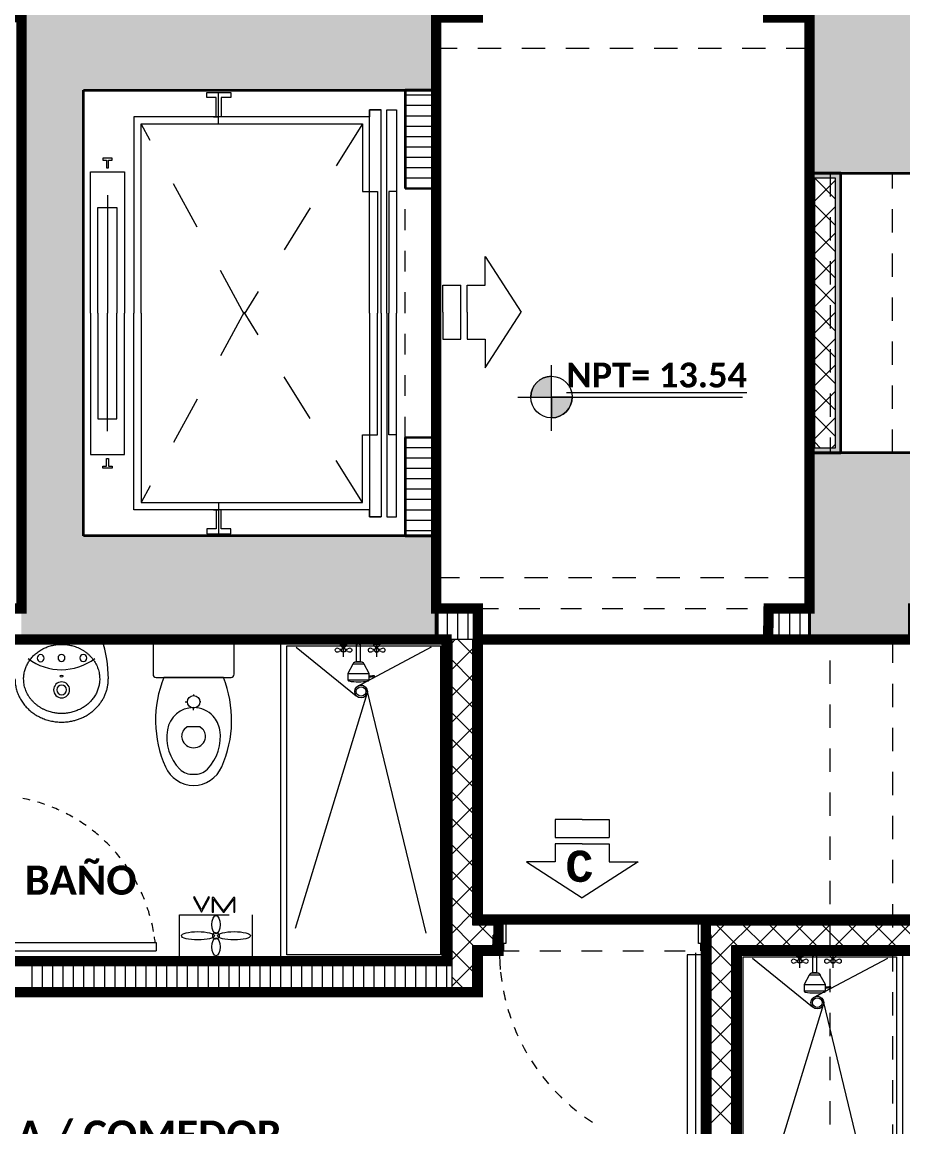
# Model space of a CAD drawing. Header units: metres. Extents: x -144 to 1000, y -717 to 29.
# Drawn here: x 552.06 to 556.31, y -562.77 to -557.44 of the extents above; entities that cross this region are included whole.
import ezdxf

# ---------------------------------------------------------------- set-up
doc = ezdxf.new("R2010")
doc.units = ezdxf.units.M
for name, pattern in [('Basculante', [0.11625, 0.075, -0.04125]), ('basculante modificado', [0.18, 0.1125, -0.0675]), ('IMPORT-LIFT01$0$HIDDEN-Z', [225, 150, -75]), ('Trazo', [0.45, 0.225, -0.225]), ('Trazo_2_', [0.47625, 0.238125, -0.238125])]:
    doc.linetypes.add(name, pattern=pattern)
doc.layers.get('0').update_dxf_attribs({"color": 1})
doc.layers.add('00-MEDICION', color=30, linetype='Continuous')
for name, color, linetype, lineweight in [('A-DETL', 1, 'Continuous', 9), ('A-DETL-GENF', 1, 'Continuous', 9), ('A-DETL-GENF-HDLN', 1, 'Trazo_2_', 9), ('A-DETL-MEDM', 1, 'Continuous', 30), ('A-DOOR', 1, 'Continuous', 9), ('A-DOOR-FRAM', 1, 'Continuous', 9), ('A-DOOR-HDLN', 1, 'Trazo', 20), ('A-FLOR', 2, 'Continuous', 9), ('A-WALL', 4, 'Continuous', 9), ('G-ANNO-DIMS', 1, 'Continuous', 9), ('G-ANNO-TEXT', 2, 'Continuous', 9), ('P-SANR-FIXT', 1, 'Continuous', 9), ('S-COLS', 7, 'Continuous', 9)]:
    doc.layers.add(name, color=color, linetype=linetype, lineweight=lineweight)
doc.layers.add('A-WALL-PATT', color=7, linetype='Continuous', lineweight=35, true_color=0x9c9c9c)
doc.styles.add('Calibri_B', font='calibrib.ttf', dxfattribs={"height": 0.165})
doc.styles.add('Calibri_B_3', font='calibrib.ttf', dxfattribs={"height": 0.15})
doc.styles.add('Courier New_B', font='courbd.ttf', dxfattribs={"height": 0.1125})

# ---------------------------------------------------------------- blocks, each defined once
blk = doc.blocks.new('O')
at = {"layer": 'A-WALL-PATT', "lineweight": 5, "true_color": 0x747474}
for points in [[(560.7277, -496.5187), (560.7277, -495.1688), (560.7027, -495.1688), (560.7027, -496.5187)], [(560.2276, -500.4437), (560.2276, -498.9187), (560.2026, -498.9187), (560.2026, -500.4437)]]:
    blk.add_hatch(color=8, dxfattribs=at).paths.add_polyline_path(points)
at = {"layer": 'A-WALL-PATT', "true_color": 0x747474}
for points in [[(560.7277, -496.5187), (560.8527, -496.5187), (560.8527, -495.1688), (560.7277, -495.1688), (560.7277, -495.1938), (560.8277, -495.1938), (560.8277, -496.4937), (560.7277, -496.4937)], [(558.9774, -498.9687), (558.9774, -497.4187), (558.9524, -497.4187), (558.9524, -498.9687)], [(560.3276, -500.4187), (560.3526, -500.4187), (560.3526, -498.9187), (560.3276, -498.919), (560.3276, -500.4143)]]:
    blk.add_hatch(color=8, dxfattribs=at).paths.add_polyline_path(points)
at = {"layer": 'A-WALL-PATT', "lineweight": 5, "true_color": 0x747474}
h = blk.add_hatch(color=8, dxfattribs=at)
h.paths.add_polyline_path([(559.1024, -499.1187), (559.1024, -498.8937), (559.0774, -498.8937), (559.0774, -499.1187)])
h.paths.add_polyline_path([(559.1024, -498.7937), (559.1024, -497.4187), (559.0774, -497.4187), (559.0774, -498.7937)])
at = {"layer": 'A-WALL-PATT', "true_color": 0x747474}
h = blk.add_hatch(color=8, dxfattribs=at)
h.paths.add_polyline_path([(565.1776, -498.7937), (565.253, -498.7937), (565.253, -498.7687), (565.1526, -498.7687), (565.1526, -498.7937)])
h.paths.add_polyline_path([(564.1526, -498.7937), (564.1526, -498.7687), (563.9526, -498.7687), (563.9526, -498.7937), (564.1276, -498.7937)])
h.paths.add_polyline_path([(560.6089, -498.7937), (562.9526, -498.7937), (562.9526, -498.7687), (560.2026, -498.7687), (560.2026, -498.7937), (560.5028, -498.7937)])
h.paths.add_polyline_path([(559.1024, -498.7937), (559.2026, -498.7937), (559.2026, -498.7687), (559.1024, -498.7687)])
at = {"layer": 'A-WALL-PATT', "lineweight": 5, "true_color": 0x747474}
h = blk.add_hatch(color=8, dxfattribs=at)
h.paths.add_polyline_path([(565.1526, -498.9187), (565.253, -498.9187), (565.253, -498.8937), (565.1776, -498.8937), (565.1776, -498.8437), (565.1526, -498.8437), (565.1526, -498.8937)])
h.paths.add_polyline_path([(559.2026, -498.9187), (559.2026, -498.8437), (559.1776, -498.8437), (559.1776, -498.8937), (559.1024, -498.8937), (559.1024, -498.9187), (559.1776, -498.9187)])
h.paths.add_polyline_path([(563.9526, -498.9187), (564.0276, -498.9187), (564.0276, -498.8937), (563.9776, -498.8937), (563.9776, -498.8437), (563.9526, -498.8437), (563.9526, -498.8937)])
h.paths.add_polyline_path([(564.1276, -498.9187), (564.1526, -498.9187), (564.1526, -498.8437), (564.1276, -498.8437), (564.1276, -498.8937)])
h.paths.add_polyline_path([(562.8901, -498.9187), (562.9526, -498.9187), (562.9526, -498.8437), (562.9276, -498.8437), (562.9276, -498.8937), (562.8526, -498.8937), (562.8526, -498.9187)])
h.paths.add_polyline_path([(562.2347, -498.9187), (562.7026, -498.9187), (562.7026, -498.8937), (560.3276, -498.8937), (560.3276, -498.9187), (561.6928, -498.9187)])
h.paths.add_polyline_path([(560.2026, -498.9187), (560.2276, -498.9187), (560.2276, -498.8437), (560.2026, -498.8437), (560.2026, -498.8937)])
at = {"layer": 'G-ANNO-DIMS'}
h = blk.add_hatch(color=256, dxfattribs=at)
edge = h.paths.add_edge_path()
edge.add_arc((559.4583, -496.2491), 0.1, 90, 180, ccw=False)
edge.add_line((559.4583, -496.1491), (559.4583, -496.2491))
edge.add_line((559.4583, -496.2491), (559.3583, -496.2491))
h = blk.add_hatch(color=256, dxfattribs=at)
edge = h.paths.add_edge_path()
edge.add_line((559.4583, -496.3491), (559.4583, -496.2491))
edge.add_line((559.4583, -496.2491), (559.5583, -496.2491))
edge.add_arc((559.4583, -496.2491), 0.1, 270, 360, ccw=False)
at = {"layer": 'S-COLS', "true_color": 0x5c5c5c}
h = blk.add_hatch(color=251, dxfattribs=at)
h.paths.add_polyline_path([(553.0027, -505.1188), (553.5027, -505.1188), (553.5027, -504.2188), (553.0027, -504.2188), (553.0027, -504.9427)])
h.paths.add_polyline_path([(570.8025, -505.1188), (571.3025, -505.1188), (571.3025, -504.2188), (570.8025, -504.2188), (570.8025, -504.9427)])
h.paths.add_polyline_path([(561.2027, -505.1187), (561.2027, -504.2187), (560.7027, -504.2187), (560.7027, -505.1187)])
h.paths.add_polyline_path([(557.3242, -497.4187), (558.9027, -497.4187), (558.9024, -496.9188), (557.2025, -496.9188), (557.2025, -494.7688), (558.9028, -494.7688), (558.9024, -494.2688), (556.9025, -494.2688), (556.9025, -497.4187), (557.0866, -497.4187)])
h.paths.add_polyline_path([(567.1118, -497.4187), (567.5028, -497.4187), (567.5028, -494.2687), (567.0028, -494.2687), (567.0028, -497.4187)])
h.paths.add_polyline_path([(570.9028, -497.4187), (571.3028, -497.4187), (571.3028, -496.7188), (570.9028, -496.7188), (570.9028, -497.3138)])
h.paths.add_polyline_path([(560.7027, -497.4187), (561.2027, -497.4187), (561.2027, -496.5187), (560.7027, -496.5187), (560.7027, -497.3138)])
h.paths.add_polyline_path([(553.5027, -497.4187), (553.5027, -496.7188), (553.0027, -496.7188), (553.0027, -497.4187), (553.2754, -497.4187)])
h.paths.add_polyline_path([(560.7028, -495.1688), (561.2028, -495.1688), (561.2028, -494.2688), (560.7028, -494.2688), (560.7028, -494.2981)])
h.paths.add_polyline_path([(553.5025, -494.9688), (553.5025, -494.2677), (553.0025, -494.2688), (553.0025, -494.9688), (553.2775, -494.9688)])
h.paths.add_polyline_path([(571.0784, -494.9688), (571.3028, -494.9688), (571.3028, -494.2677), (570.9028, -494.2677), (570.9028, -494.9688), (570.9839, -494.9688)])
h.paths.add_polyline_path([(560.7777, -486.2688), (561.2027, -486.2688), (561.2027, -485.3688), (560.7027, -485.3688), (560.7027, -486.2688)])
h.paths.add_polyline_path([(571.3027, -486.2688), (571.3027, -485.3688), (570.8027, -485.3688), (570.8027, -486.2688), (571.2277, -486.2688)])
h.paths.add_polyline_path([(553.2027, -485.6688), (554.1027, -485.6688), (554.1027, -485.1688), (553.2027, -485.1688), (553.2027, -485.5388)])
at = {"layer": 'A-DETL', "color": 7, "linetype": 'basculante modificado'}
for p, q in [((560.7027, -494.5677), (558.9024, -494.5677)), ((560.8027, -495.1688), (560.8027, -496.5187)), ((561.1027, -496.5187), (561.1027, -495.1688)), ((558.9024, -497.1187), (560.7027, -497.1187)), ((560.7027, -497.4187), (558.9024, -497.4187)), ((560.8027, -504.2187), (560.8027, -497.4187)), ((561.1027, -497.4187), (561.1027, -504.2187))]:
    blk.add_line(p, q, dxfattribs=at)
at = {"layer": 'A-DETL-GENF'}
for p, q in [((557.7957, -494.8043), (557.7957, -494.7811)), ((557.7957, -494.7811), (557.9116, -494.7811)), ((557.9116, -494.7811), (557.9116, -494.8043)), ((557.842, -494.8043), (557.7957, -494.8043)), ((557.842, -494.8971), (557.842, -494.8043)), ((557.9116, -494.8043), (557.8652, -494.8043)), ((557.8652, -494.8043), (557.8652, -494.8971)), ((558.5811, -494.8971), (557.4446, -494.8971)), ((557.4446, -494.8971), (557.4446, -495.8446)), ((557.8281, -494.8971), (557.8513, -494.8971)), ((558.5811, -495.2576), (558.5811, -494.8634)), ((558.5811, -494.8634), (558.6376, -494.8634)), ((558.6376, -494.8634), (558.5811, -494.8634)), ((558.5811, -494.8634), (558.5811, -494.8971)), ((558.6376, -495.8446), (558.6376, -494.8634)), ((558.6649, -495.8446), (558.6649, -494.8634)), ((558.6649, -494.8634), (558.7105, -494.8634)), ((558.7105, -494.8634), (558.7105, -495.8446)), ((557.4793, -495.8446), (557.4793, -494.9317)), ((557.4793, -494.9317), (558.5465, -494.9317)), ((558.5465, -494.9317), (558.5465, -495.2348)), ((557.34, -495.0979), (557.2944, -495.0979)), ((557.2944, -495.0979), (557.2944, -495.107)), ((557.2944, -495.107), (557.3127, -495.107)), ((557.3127, -495.107), (557.3127, -495.1434)), ((557.3218, -495.107), (557.34, -495.107)), ((557.3218, -495.1434), (557.3218, -495.107)), ((557.34, -495.107), (557.34, -495.0979)), ((557.2351, -495.8446), (557.2351, -495.1631)), ((557.2351, -495.1631), (557.3991, -495.1631)), ((557.3127, -495.1434), (557.3218, -495.1434)), ((557.3991, -495.1631), (557.3991, -495.8446)), ((558.5465, -495.2348), (558.5465, -495.2576)), ((558.5465, -495.2576), (558.6194, -495.2576)), ((558.5811, -495.8446), (558.5811, -495.2576)), ((558.5811, -495.2576), (558.6194, -495.2576)), ((558.6194, -495.2576), (558.6194, -495.8446)), ((558.7105, -495.2576), (558.6741, -495.2576)), ((558.6741, -495.2576), (558.6741, -495.8446)), ((557.2715, -495.8446), (557.2715, -495.3348)), ((557.2715, -495.3348), (557.3626, -495.3348)), ((557.3626, -495.3348), (557.3626, -495.8446)), ((559.1386, -495.7094), (559.1386, -495.5705)), ((559.1386, -495.5705), (559.3122, -495.8396)), ((558.9347, -495.8396), (558.9347, -495.7094)), ((558.9347, -495.7094), (559.0215, -495.7094)), ((559.0215, -495.9698), (559.0215, -495.7094)), ((559.0518, -495.8396), (559.0518, -495.7094)), ((559.0518, -495.7094), (559.1386, -495.7094)), ((557.2351, -495.8446), (557.2351, -496.526)), ((557.2715, -495.8446), (557.2715, -496.3543)), ((557.3626, -496.3543), (557.3626, -495.8446)), ((557.3991, -496.526), (557.3991, -495.8446)), ((557.4446, -496.7921), (557.4446, -495.8446)), ((557.4793, -495.8446), (557.4793, -496.7575)), ((558.5811, -495.8446), (558.5811, -496.4316)), ((558.6194, -496.4316), (558.6194, -495.8446)), ((558.6376, -495.8446), (558.6376, -496.8258)), ((558.6649, -495.8446), (558.6649, -496.8258)), ((558.6741, -496.4316), (558.6741, -495.8446)), ((558.7105, -496.8258), (558.7105, -495.8446)), ((558.9347, -495.8396), (558.9347, -495.9698)), ((559.0518, -495.8396), (559.0518, -495.9698)), ((559.1386, -496.1087), (559.3122, -495.8396)), ((558.9347, -495.9698), (559.0215, -495.9698)), ((559.0518, -495.9698), (559.1386, -495.9698)), ((559.1386, -495.9698), (559.1386, -496.1087)), ((557.2715, -496.3543), (557.3626, -496.3543)), ((558.5465, -496.4544), (558.5465, -496.4316)), ((558.5465, -496.4316), (558.6194, -496.4316)), ((558.5811, -496.4316), (558.5811, -496.8258)), ((558.5811, -496.4316), (558.6194, -496.4316)), ((558.7105, -496.4316), (558.6741, -496.4316)), ((558.5465, -496.7575), (558.5465, -496.4544)), ((557.2351, -496.526), (557.3991, -496.526)), ((557.3127, -496.5822), (557.3127, -496.5458)), ((557.3127, -496.5458), (557.3218, -496.5458)), ((557.3218, -496.5458), (557.3218, -496.5822)), ((557.2944, -496.5913), (557.2944, -496.5822)), ((557.2944, -496.5822), (557.3127, -496.5822)), ((557.34, -496.5913), (557.2944, -496.5913)), ((557.3218, -496.5822), (557.34, -496.5822)), ((557.34, -496.5822), (557.34, -496.5913)), ((557.4793, -496.7575), (558.5465, -496.7575)), ((558.5811, -496.7921), (557.4446, -496.7921)), ((557.8281, -496.7921), (557.8513, -496.7921)), ((557.842, -496.7921), (557.842, -496.8849)), ((557.8652, -496.8849), (557.8652, -496.7921)), ((558.5811, -496.8258), (558.5811, -496.7921)), ((558.5811, -496.8258), (558.6376, -496.8258)), ((558.6376, -496.8258), (558.5811, -496.8258)), ((558.6649, -496.8258), (558.7105, -496.8258)), ((557.842, -496.8849), (557.7957, -496.8849)), ((557.7957, -496.8849), (557.7957, -496.908)), ((557.7957, -496.908), (557.9116, -496.908)), ((557.9116, -496.8849), (557.8652, -496.8849)), ((557.9116, -496.908), (557.9116, -496.8849)), ((559.6065, -498.2857), (559.4763, -498.2857)), ((559.4763, -498.2857), (559.4763, -498.3725)), ((559.6065, -498.2857), (559.7367, -498.2857)), ((559.7367, -498.2857), (559.7367, -498.3725)), ((559.4763, -498.3725), (559.7367, -498.3725)), ((559.6065, -498.4027), (559.4763, -498.4027)), ((559.4763, -498.4027), (559.4763, -498.4895)), ((559.6065, -498.4027), (559.7367, -498.4027)), ((559.7367, -498.4027), (559.7367, -498.4895)), ((559.4763, -498.4895), (559.3374, -498.4895)), ((559.3374, -498.4895), (559.6065, -498.6631)), ((559.8755, -498.4895), (559.6065, -498.6631)), ((559.7367, -498.4895), (559.8755, -498.4895)), ((557.7369, -498.6595), (557.7319, -498.6623)), ((557.7319, -498.6623), (557.7703, -498.7329)), ((557.7703, -498.721), (557.7369, -498.6595)), ((557.8038, -498.6595), (557.7703, -498.721)), ((557.7703, -498.7329), (557.8088, -498.6623)), ((557.8088, -498.6623), (557.8038, -498.6595)), ((557.8228, -498.6623), (557.8228, -498.7329)), ((557.8299, -498.6623), (557.8228, -498.6623)), ((557.8285, -498.7329), (557.8285, -498.67)), ((557.8285, -498.67), (557.8749, -498.7329)), ((557.8773, -498.7266), (557.8299, -498.6623)), ((557.9248, -498.6623), (557.8773, -498.7266)), ((557.8797, -498.7329), (557.9261, -498.67)), ((557.9319, -498.6623), (557.9248, -498.6623)), ((557.9261, -498.67), (557.9261, -498.7329)), ((557.9319, -498.7329), (557.9319, -498.6623)), ((557.8228, -498.7329), (557.8285, -498.7329)), ((557.8749, -498.7329), (557.8797, -498.7329)), ((557.9261, -498.7329), (557.9319, -498.7329))]:
    blk.add_line(p, q, dxfattribs=at)
at = {"layer": 'A-DETL-GENF', "linetype": 'IMPORT-LIFT01$0$HIDDEN-Z'}
for p, q in [((557.8522, -494.9317), (557.8522, -494.7811)), ((557.3171, -495.276), (557.3171, -495.8446)), ((557.3171, -496.4132), (557.3171, -495.8446)), ((557.8522, -496.7575), (557.8522, -496.908))]:
    blk.add_line(p, q, dxfattribs=at)
at = {"layer": 'A-DETL-GENF', "linetype": 'Basculante'}
for p, q in [((558.7524, -496.4438), (558.7524, -495.2438)), ((558.9024, -495.2438), (558.9024, -496.4438)), ((559.1028, -497.2687), (560.5028, -497.2687)), ((560.5028, -497.4187), (559.1028, -497.4187)), ((560.2026, -498.7687), (559.2026, -498.7687)), ((559.2026, -498.7687), (559.2026, -498.9187)), ((560.2026, -498.9187), (560.2026, -498.7687)), ((559.2026, -498.9187), (560.2026, -498.9187))]:
    blk.add_line(p, q, dxfattribs=at)
at = {"layer": 'A-DETL-GENF'}
blk.add_circle((557.8405, -498.8466), 0.0159, dxfattribs=at)
for centre, major_axis, ratio in [((557.8405, -498.7929), (0, 0.0438), 0.454545), ((557.7531, -498.8466), (0.0795, 0), 0.25), ((557.9279, -498.8466), (-0.0795, 0), 0.25), ((557.8405, -498.9003), (0, 0.0438), 0.454545)]:
    blk.add_ellipse(centre, major_axis=major_axis, ratio=ratio, dxfattribs=at)
at = {"layer": 'A-DETL-GENF-HDLN'}
for p, q in [((557.9764, -495.8489), (557.4793, -494.9317)), ((558.5465, -494.9317), (557.9764, -495.8489)), ((557.9764, -495.8403), (557.4793, -496.7575)), ((558.5465, -496.7575), (557.9764, -495.8403)), ((557.6653, -498.7454), (558.0153, -498.7454)), ((557.6653, -498.9483), (557.6653, -498.7454)), ((558.0153, -498.7454), (558.0153, -498.9483)), ((558.0153, -498.9483), (557.6653, -498.9483))]:
    blk.add_line(p, q, dxfattribs=at)
at = {"layer": 'A-DETL-MEDM'}
for p, q in [((558.7524, -495.2438), (558.9024, -495.2438)), ((558.9024, -496.4438), (558.7524, -496.4438)), ((559.1028, -497.4187), (559.1028, -497.2687)), ((560.5028, -497.2687), (560.5028, -497.4187))]:
    blk.add_line(p, q, dxfattribs=at)
at = {"layer": 'A-DOOR'}
blk.add_line((560.2026, -498.9187), (560.2026, -498.7687), dxfattribs=at)
at = {"layer": 'A-DOOR', "lineweight": 15}
for p, q in [((556.7724, -498.8787), (557.5524, -498.8787)), ((557.5524, -498.8787), (557.5524, -498.9187)), ((556.7624, -498.9187), (557.5524, -498.9187)), ((560.1126, -498.9387), (560.1126, -499.9187)), ((560.1876, -498.9387), (560.1126, -498.9387)), ((560.1526, -498.9287), (560.1526, -499.9187)), ((560.1876, -498.9287), (560.1876, -498.9387)), ((560.2026, -498.9287), (560.1876, -498.9287))]:
    blk.add_line(p, q, dxfattribs=at)
at = {"layer": 'A-DOOR'}
for centre, radius, start, end in [((556.7524, -498.9687), 0.8, 76.0919, 78.7462), ((556.7524, -498.9687), 0.8, 70.7809, 73.4371), ((556.7524, -498.9687), 0.8, 65.4605, 68.1223), ((556.7524, -498.9687), 0.8, 60.1233, 62.7944), ((556.7524, -498.9687), 0.8, 54.7622, 57.4462), ((556.7524, -498.9687), 0.8, 49.3702, 52.0705), ((556.7524, -498.9687), 0.8, 43.9406, 46.6605), ((556.7524, -498.9687), 0.8, 38.4672, 41.2097), ((556.7524, -498.9687), 0.8, 32.9441, 35.7122), ((556.7524, -498.9687), 0.8, 27.366, 30.1622), ((556.7524, -498.9687), 0.8, 21.7283, 24.5549), ((556.7524, -498.9687), 0.8, 15.8316, 18.8857), ((556.7524, -498.9687), 0.8, 10.2582, 13.1511), ((556.7524, -498.9687), 0.8, 10.2582, 13.1511), ((556.7524, -498.9687), 0.8, 6.4594, 8.45), ((560.1908, -498.9209), 0.9833, 180, 185.1398), ((560.1908, -498.9209), 0.9833, 185.9429, 188.5991), ((560.1908, -498.9209), 0.9833, 191.2538, 193.9081), ((560.1908, -498.9209), 0.9833, 196.5629, 199.2191), ((560.1908, -498.9209), 0.9833, 201.8777, 204.5395), ((560.1908, -498.9209), 0.9833, 207.2056, 209.8767), ((560.1908, -498.9209), 0.9833, 212.5538, 215.2378), ((560.1908, -498.9209), 0.9833, 217.9295, 220.6298), ((560.1908, -498.9209), 0.9833, 223.3395, 226.0594), ((560.1908, -498.9209), 0.9833, 228.7903, 231.5328), ((560.1908, -498.9209), 0.9833, 234.2878, 237.0559)]:
    blk.add_arc(centre, radius, start, end, dxfattribs=at)
at = {"layer": 'A-DOOR-FRAM', "lineweight": 15}
for p, q in [((559.2026, -498.7687), (559.2376, -498.7687)), ((559.2376, -498.7687), (559.2376, -498.8837)), ((560.1676, -498.8837), (560.1676, -498.7687)), ((560.1676, -498.7687), (560.2026, -498.7687)), ((559.2276, -498.8837), (559.2276, -498.9187)), ((559.2376, -498.8837), (559.2276, -498.8837)), ((560.1776, -498.8837), (560.1676, -498.8837)), ((560.1776, -498.9187), (560.1776, -498.8837)), ((559.2276, -498.9187), (559.2026, -498.9187)), ((560.2026, -498.9187), (560.1776, -498.9187))]:
    blk.add_line(p, q, dxfattribs=at)
at = {"layer": 'A-DOOR-HDLN'}
blk.add_line((559.2026, -498.7687), (559.2026, -498.9187), dxfattribs=at)
at = {"layer": 'A-FLOR'}
blk.add_line((558.9077, -497.2687), (558.9027, -497.2687), dxfattribs=at)
at = {"layer": 'A-WALL', "lineweight": 35}
for p, q in [((558.7524, -494.7688), (558.7524, -495.2438)), ((558.9024, -494.7688), (558.7524, -494.7688)), ((558.9024, -495.2438), (558.9024, -494.7688)), ((560.7027, -495.1688), (560.7027, -496.5187)), ((560.8527, -495.1688), (560.7027, -495.1688)), ((560.8527, -496.5187), (560.8527, -495.1688)), ((558.7524, -496.4438), (558.7524, -496.9188)), ((558.9024, -496.9188), (558.9024, -496.4438)), ((560.7027, -496.5187), (560.8527, -496.5187)), ((558.7524, -496.9188), (558.9024, -496.9188)), ((559.1028, -497.2687), (558.9077, -497.2687)), ((558.9077, -497.2687), (558.9077, -497.4187)), ((560.7027, -497.2687), (560.5028, -497.2687)), ((560.7027, -497.4187), (560.7027, -497.2687)), ((558.9077, -497.4187), (558.9524, -497.4187)), ((558.9524, -497.4187), (558.9524, -498.9687)), ((559.1024, -497.4187), (559.1028, -497.4187)), ((559.1024, -498.7687), (559.1024, -497.4187)), ((560.5028, -497.4187), (560.7027, -497.4187)), ((559.2026, -498.7687), (559.1024, -498.7687)), ((559.2026, -498.9187), (559.2026, -498.7687)), ((562.9526, -498.7687), (560.2026, -498.7687)), ((560.2026, -498.7687), (560.2026, -500.4187)), ((559.1024, -498.9187), (559.2026, -498.9187)), ((559.1024, -499.1187), (559.1024, -498.9187)), ((560.3526, -498.9187), (562.7026, -498.9187)), ((560.3526, -500.4187), (560.3526, -498.9187)), ((558.9524, -498.9687), (556.6024, -498.9687)), ((556.6024, -499.1187), (559.1024, -499.1187))]:
    blk.add_line(p, q, dxfattribs=at)
at = {"layer": 'A-WALL'}
for p, q in [((560.7277, -496.4937), (560.7277, -495.1938)), ((560.8277, -495.1938), (560.7277, -495.1938)), ((560.8277, -496.4937), (560.8277, -495.1938)), ((560.7277, -496.4937), (560.8277, -496.4937)), ((559.1024, -497.4187), (558.9524, -497.4187)), ((558.9774, -497.4187), (558.9774, -499.1187)), ((559.0774, -497.4187), (559.0774, -498.7937)), ((559.0774, -498.7937), (559.2026, -498.7937)), ((560.2026, -498.7937), (562.9526, -498.7937)), ((559.2026, -498.8437), (559.1776, -498.8437)), ((559.1776, -498.8937), (559.1776, -498.8437)), ((560.2276, -498.8437), (560.2026, -498.8437)), ((560.2276, -500.4437), (560.2276, -498.8437)), ((559.0774, -498.8937), (559.1776, -498.8937)), ((559.0774, -498.8937), (559.0774, -499.1187)), ((560.3276, -498.8937), (562.9276, -498.8937)), ((560.3276, -500.5687), (560.3276, -498.8937)), ((558.9774, -498.9687), (558.9524, -498.9687))]:
    blk.add_line(p, q, dxfattribs=at)
at = {"layer": 'A-WALL-PATT', "color": 8, "lineweight": 5, "true_color": 0x727272}
for p, q in [((558.9024, -494.7938), (558.7524, -494.7938)), ((558.9024, -494.8438), (558.7524, -494.8438)), ((558.9024, -494.8938), (558.7524, -494.8938)), ((558.9024, -494.9438), (558.7524, -494.9438)), ((558.9024, -494.9938), (558.7524, -494.9938)), ((558.9024, -495.0438), (558.7524, -495.0438)), ((558.9024, -495.0938), (558.7524, -495.0938)), ((558.9024, -495.1438), (558.7524, -495.1438)), ((558.9024, -495.1938), (558.7524, -495.1938)), ((558.9024, -496.4438), (558.7524, -496.4438)), ((558.9024, -496.4938), (558.7524, -496.4938)), ((558.9024, -496.5438), (558.7524, -496.5438)), ((558.9024, -496.5938), (558.7524, -496.5938)), ((558.9024, -496.6438), (558.7524, -496.6438)), ((558.9024, -496.6938), (558.7524, -496.6938)), ((558.9024, -496.7438), (558.7524, -496.7438)), ((558.9024, -496.7938), (558.7524, -496.7938)), ((558.9024, -496.8438), (558.7524, -496.8438)), ((558.9024, -496.8938), (558.7524, -496.8938)), ((558.9553, -497.2687), (558.9553, -497.4187)), ((559.0053, -497.2687), (559.0053, -497.4187)), ((559.0553, -497.2687), (559.0553, -497.4187)), ((560.5053, -497.2687), (560.5053, -497.4187)), ((560.5553, -497.2687), (560.5553, -497.4187)), ((560.6053, -497.2687), (560.6053, -497.4187)), ((560.6553, -497.2687), (560.6553, -497.4187)), ((556.9523, -498.9687), (556.9523, -499.1187)), ((557.0023, -498.9687), (557.0023, -499.1187)), ((557.0523, -498.9687), (557.0523, -499.1187)), ((557.1023, -498.9687), (557.1023, -499.1187)), ((557.1523, -498.9687), (557.1523, -499.1187)), ((557.2023, -498.9687), (557.2023, -499.1187)), ((557.2523, -498.9687), (557.2523, -499.1187)), ((557.3023, -498.9687), (557.3023, -499.1187)), ((557.3523, -498.9687), (557.3523, -499.1187)), ((557.4023, -498.9687), (557.4023, -499.1187)), ((557.4523, -498.9687), (557.4523, -499.1187)), ((557.5023, -498.9687), (557.5023, -499.1187)), ((557.5523, -498.9687), (557.5523, -499.1187)), ((557.6023, -498.9687), (557.6023, -499.1187)), ((557.6523, -498.9687), (557.6523, -499.1187)), ((557.7023, -498.9687), (557.7023, -499.1187)), ((557.7523, -498.9687), (557.7523, -499.1187)), ((557.8023, -498.9687), (557.8023, -499.1187)), ((557.8523, -498.9687), (557.8523, -499.1187)), ((557.9023, -498.9687), (557.9023, -499.1187)), ((557.9523, -498.9687), (557.9523, -499.1187)), ((558.0023, -498.9687), (558.0023, -499.1187)), ((558.0523, -498.9687), (558.0523, -499.1187)), ((558.1023, -498.9687), (558.1023, -499.1187)), ((558.1523, -498.9687), (558.1523, -499.1187)), ((558.2023, -498.9687), (558.2023, -499.1187)), ((558.2523, -498.9687), (558.2523, -499.1187)), ((558.3023, -498.9687), (558.3023, -499.1187)), ((558.3523, -498.9687), (558.3523, -499.1187)), ((558.4023, -498.9687), (558.4023, -499.1187)), ((558.4523, -498.9687), (558.4523, -499.1187)), ((558.5023, -498.9687), (558.5023, -499.1187)), ((558.5523, -498.9687), (558.5523, -499.1187)), ((558.6023, -498.9687), (558.6023, -499.1187)), ((558.6523, -498.9687), (558.6523, -499.1187)), ((558.7023, -498.9687), (558.7023, -499.1187)), ((558.7523, -498.9687), (558.7523, -499.1187)), ((558.8023, -498.9687), (558.8023, -499.1187)), ((558.8523, -498.9687), (558.8523, -499.1187)), ((558.9023, -498.9687), (558.9023, -499.1187)), ((558.9523, -498.9687), (558.9523, -499.1187))]:
    blk.add_line(p, q, dxfattribs=at)
at = {"layer": 'A-WALL-PATT', "color": 1, "lineweight": 5, "true_color": 0xff0000}
for p, q in [((560.8277, -495.2943), (560.7277, -495.1943)), ((560.7277, -495.3028), (560.8277, -495.2028)), ((560.8277, -495.4216), (560.7277, -495.3216)), ((560.7277, -495.4301), (560.8277, -495.3301)), ((560.8277, -495.5489), (560.7277, -495.4489)), ((560.7277, -495.5574), (560.8277, -495.4574)), ((560.8277, -495.6762), (560.7277, -495.5762)), ((560.7277, -495.6846), (560.8277, -495.5846)), ((560.8277, -495.8034), (560.7277, -495.7034)), ((560.7277, -495.8119), (560.8277, -495.7119)), ((560.8277, -495.9307), (560.7277, -495.8307)), ((560.7277, -495.9392), (560.8277, -495.8392)), ((560.8277, -496.058), (560.7277, -495.958)), ((560.7277, -496.0665), (560.8277, -495.9665)), ((560.8277, -496.1853), (560.7277, -496.0853)), ((560.7277, -496.1938), (560.8277, -496.0938)), ((560.8277, -496.3126), (560.7277, -496.2126)), ((560.7277, -496.321), (560.8277, -496.221)), ((560.8277, -496.4398), (560.7277, -496.3398)), ((560.7277, -496.4483), (560.8277, -496.3483)), ((560.7543, -496.4937), (560.7277, -496.4671)), ((560.8096, -496.4937), (560.8277, -496.4756)), ((558.9774, -497.435), (558.9937, -497.4187)), ((558.9774, -497.5623), (559.0774, -497.4623)), ((559.0774, -497.4896), (559.0065, -497.4187)), ((559.0774, -497.6169), (558.9774, -497.5169)), ((558.9774, -497.6896), (559.0774, -497.5896)), ((559.0774, -497.7442), (558.9774, -497.6442)), ((558.9774, -497.8169), (559.0774, -497.7169)), ((559.0774, -497.8714), (558.9774, -497.7714)), ((558.9774, -497.9442), (559.0774, -497.8442)), ((559.0774, -497.9987), (558.9774, -497.8987)), ((558.9774, -498.0714), (559.0774, -497.9714)), ((559.0774, -498.126), (558.9774, -498.026)), ((558.9774, -498.1987), (559.0774, -498.0987)), ((559.0774, -498.2533), (558.9774, -498.1533)), ((558.9774, -498.326), (559.0774, -498.226)), ((559.0774, -498.3805), (558.9774, -498.2805)), ((558.9774, -498.4533), (559.0774, -498.3533)), ((559.0774, -498.5078), (558.9774, -498.4078)), ((558.9774, -498.5805), (559.0774, -498.4805)), ((559.0774, -498.6351), (558.9774, -498.5351)), ((558.9774, -498.7078), (559.0774, -498.6078)), ((559.0774, -498.7624), (558.9774, -498.6624)), ((558.9774, -498.8351), (559.0774, -498.7351)), ((559.0774, -498.8897), (558.9774, -498.7897)), ((559.0774, -498.8624), (559.146, -498.7937)), ((559.1776, -498.8626), (559.1087, -498.7937)), ((560.2276, -498.8577), (560.2916, -498.7937)), ((560.3542, -498.8937), (560.2542, -498.7937)), ((560.3188, -498.8937), (560.4188, -498.7937)), ((560.4815, -498.8937), (560.3815, -498.7937)), ((560.4461, -498.8937), (560.5461, -498.7937)), ((560.6087, -498.8937), (560.5087, -498.7937)), ((560.5734, -498.8937), (560.6734, -498.7937)), ((560.736, -498.8937), (560.636, -498.7937)), ((560.7007, -498.8937), (560.8007, -498.7937)), ((560.8633, -498.8937), (560.7633, -498.7937)), ((560.828, -498.8937), (560.928, -498.7937)), ((560.9906, -498.8937), (560.8906, -498.7937)), ((560.9552, -498.8937), (561.0552, -498.7937)), ((561.1178, -498.8937), (561.0178, -498.7937)), ((561.0825, -498.8937), (561.1825, -498.7937)), ((561.2451, -498.8937), (561.1451, -498.7937)), ((558.9774, -498.9624), (559.0774, -498.8624)), ((559.0814, -498.8937), (559.0774, -498.8897)), ((559.1733, -498.8937), (559.1776, -498.8894)), ((560.2276, -498.985), (560.3188, -498.8937)), ((560.3276, -498.9944), (560.2276, -498.8944)), ((559.0774, -499.0169), (558.9774, -498.9169)), ((558.9774, -499.0897), (559.0774, -498.9897)), ((559.0518, -499.1187), (558.9774, -499.0442)), ((560.2276, -499.1122), (560.3276, -499.0122)), ((560.3276, -499.1217), (560.2276, -499.0217)), ((559.0756, -499.1187), (559.0774, -499.1169)), ((560.2276, -499.2395), (560.3276, -499.1395)), ((560.3276, -499.2489), (560.2276, -499.1489)), ((560.2276, -499.3668), (560.3276, -499.2668)), ((560.3276, -499.3762), (560.2276, -499.2762)), ((560.2276, -499.4941), (560.3276, -499.3941)), ((560.3276, -499.5035), (560.2276, -499.4035)), ((560.2276, -499.6213), (560.3276, -499.5213)), ((560.3276, -499.6308), (560.2276, -499.5308)), ((560.2276, -499.7486), (560.3276, -499.6486)), ((560.3276, -499.7581), (560.2276, -499.6581))]:
    blk.add_line(p, q, dxfattribs=at)
at = {"layer": 'G-ANNO-DIMS'}
for p, q in [((559.4583, -496.4121), (559.4583, -496.0959)), ((559.4583, -496.2491), (559.4583, -496.1491)), ((559.2963, -496.2491), (560.3801, -496.2491)), ((559.3583, -496.2491), (559.4583, -496.2491)), ((559.5583, -496.2491), (559.4583, -496.2491)), ((559.4583, -496.2491), (559.4583, -496.3491))]:
    blk.add_line(p, q, dxfattribs=at)
blk.add_circle((559.4583, -496.2491), 0.1, dxfattribs=at)
for start, end in [(90, 180), (270, 0)]:
    blk.add_arc((559.4583, -496.2491), 0.1, start, end, dxfattribs=at)
at = {"layer": 'P-SANR-FIXT'}
for p, q in [((557.5371, -497.4337), (557.5371, -497.5859)), ((557.928, -497.5859), (557.928, -497.4337)), ((558.1524, -497.4187), (558.1524, -498.9687)), ((558.1824, -498.9387), (558.1824, -497.4487)), ((558.1824, -497.4487), (558.9224, -497.4487)), ((558.2279, -497.4551), (558.5172, -497.6894)), ((558.4334, -497.426), (558.4319, -497.4187)), ((558.435, -497.4276), (558.4761, -497.4276)), ((558.4377, -497.4408), (558.435, -497.4276)), ((558.4393, -497.4424), (558.4717, -497.4424)), ((558.4475, -497.4527), (558.4635, -497.4527)), ((558.4511, -497.4595), (558.4511, -497.4527)), ((558.4555, -497.502), (558.4555, -497.4187)), ((558.46, -497.4595), (558.46, -497.4527)), ((558.4761, -497.4276), (558.4733, -497.4408)), ((558.4792, -497.4187), (558.4777, -497.426)), ((558.5056, -497.4267), (558.5056, -497.4187)), ((558.5491, -497.4267), (558.5056, -497.4267)), ((558.5175, -497.4461), (558.5175, -497.4267)), ((558.5175, -497.5236), (558.5175, -497.4461)), ((558.8779, -497.4557), (558.5193, -497.6464)), ((558.5372, -497.4461), (558.5372, -497.4267)), ((558.5372, -497.5236), (558.5372, -497.4461)), ((558.5491, -497.4187), (558.5491, -497.4267)), ((558.5919, -497.4187), (558.5934, -497.426)), ((558.595, -497.4276), (558.5977, -497.4408)), ((558.6361, -497.4276), (558.595, -497.4276)), ((558.6317, -497.4424), (558.5993, -497.4424)), ((558.6235, -497.4527), (558.6075, -497.4527)), ((558.6111, -497.4595), (558.6111, -497.4527)), ((558.6155, -497.502), (558.6155, -497.4187)), ((558.62, -497.4595), (558.62, -497.4527)), ((558.6333, -497.4408), (558.6361, -497.4276)), ((558.6377, -497.426), (558.6392, -497.4187)), ((558.9077, -497.4187), (558.9027, -497.4187)), ((558.9224, -497.4487), (558.9224, -498.9387)), ((558.4479, -497.477), (558.4479, -497.4748)), ((558.451, -497.477), (558.4479, -497.477)), ((558.4632, -497.477), (558.4601, -497.477)), ((558.4632, -497.4748), (558.4632, -497.477)), ((558.6079, -497.4748), (558.6079, -497.477)), ((558.6079, -497.477), (558.611, -497.477)), ((558.6201, -497.477), (558.6232, -497.477)), ((558.6232, -497.477), (558.6232, -497.4748)), ((558.5011, -497.5371), (558.4758, -497.5822)), ((558.5544, -497.5371), (558.5011, -497.5371)), ((558.5095, -497.5274), (558.5175, -497.5236)), ((558.546, -497.5274), (558.5095, -497.5274)), ((558.5175, -497.5236), (558.5372, -497.5236)), ((558.538, -497.5236), (558.546, -497.5274)), ((558.5798, -497.5822), (558.5544, -497.5371)), ((557.5521, -497.6009), (557.7326, -497.6009)), ((557.8766, -497.6009), (557.5886, -497.6009)), ((557.7326, -497.6009), (557.913, -497.6009)), ((558.4758, -497.5822), (558.5798, -497.5822)), ((558.4758, -497.5822), (558.4758, -497.6126)), ((558.4758, -497.6126), (558.5798, -497.6126)), ((558.5798, -497.6126), (558.5798, -497.5822)), ((558.5798, -497.5935), (558.5885, -497.5935)), ((558.5885, -497.5993), (558.5798, -497.5993)), ((558.5885, -497.5935), (558.5885, -497.5993)), ((558.5955, -497.5951), (558.5885, -497.5951)), ((558.5955, -497.5977), (558.5885, -497.5977)), ((558.5955, -497.5935), (558.5955, -497.5993)), ((558.6043, -497.5935), (558.5955, -497.5935)), ((558.5955, -497.5993), (558.6043, -497.5993)), ((558.6043, -497.5993), (558.6043, -497.5935)), ((558.5355, -497.6378), (558.5493, -497.6378)), ((558.8534, -498.8347), (558.5699, -497.6617)), ((557.6926, -497.7187), (557.7026, -497.7187)), ((557.7326, -497.6837), (557.7326, -497.6887)), ((557.7676, -497.7187), (557.7626, -497.7187)), ((558.2233, -498.81), (558.5693, -497.6785)), ((557.7326, -497.7587), (557.7326, -497.7487)), ((557.6895, -497.8493), (557.7018, -497.8369)), ((557.7018, -497.8369), (557.7634, -497.8369)), ((557.7634, -497.8369), (557.7757, -497.8493)), ((558.9224, -498.9387), (558.1824, -498.9387)), ((560.3826, -500.3887), (560.3826, -498.9487)), ((560.3826, -498.9487), (561.1226, -498.9487)), ((560.4281, -498.9551), (560.7175, -499.1894)), ((560.6336, -498.926), (560.6321, -498.9187)), ((560.6352, -498.9276), (560.6763, -498.9276)), ((560.638, -498.9408), (560.6352, -498.9276)), ((560.6396, -498.9424), (560.672, -498.9424)), ((560.6478, -498.9527), (560.6638, -498.9527)), ((560.6513, -498.9595), (560.6513, -498.9527)), ((560.6558, -499.002), (560.6558, -498.9187)), ((560.6602, -498.9595), (560.6602, -498.9527)), ((560.6763, -498.9276), (560.6736, -498.9408)), ((560.6794, -498.9187), (560.6779, -498.926)), ((560.7058, -498.9267), (560.7058, -498.9187)), ((560.7493, -498.9267), (560.7058, -498.9267)), ((560.7178, -498.9461), (560.7178, -498.9267)), ((560.7178, -499.0236), (560.7178, -498.9461)), ((560.7374, -498.9461), (560.7374, -498.9267)), ((560.7374, -499.0236), (560.7374, -498.9461)), ((560.7493, -498.9187), (560.7493, -498.9267)), ((560.7921, -498.9187), (560.7936, -498.926)), ((560.7952, -498.9276), (560.798, -498.9408)), ((560.8363, -498.9276), (560.7952, -498.9276)), ((560.832, -498.9424), (560.7996, -498.9424)), ((560.8238, -498.9527), (560.8078, -498.9527)), ((560.8113, -498.9595), (560.8113, -498.9527)), ((560.8158, -499.002), (560.8158, -498.9187)), ((560.8202, -498.9595), (560.8202, -498.9527)), ((560.8336, -498.9408), (560.8363, -498.9276)), ((560.8379, -498.926), (560.8394, -498.9187)), ((561.1226, -498.9487), (561.1226, -500.3887)), ((561.1526, -500.4187), (561.1526, -498.9187)), ((560.6481, -498.977), (560.6481, -498.9748)), ((560.6512, -498.977), (560.6481, -498.977)), ((560.6635, -498.977), (560.6604, -498.977)), ((560.6635, -498.9748), (560.6635, -498.977)), ((561.0781, -498.9557), (560.7196, -499.1464)), ((560.8081, -498.9748), (560.8081, -498.977)), ((560.8081, -498.977), (560.8112, -498.977)), ((560.8204, -498.977), (560.8235, -498.977)), ((560.8235, -498.977), (560.8235, -498.9748)), ((560.7013, -499.0371), (560.676, -499.0822)), ((560.7546, -499.0371), (560.7013, -499.0371)), ((560.7097, -499.0274), (560.7178, -499.0236)), ((560.7462, -499.0274), (560.7097, -499.0274)), ((560.7178, -499.0236), (560.7374, -499.0236)), ((560.7382, -499.0236), (560.7462, -499.0274)), ((560.78, -499.0822), (560.7546, -499.0371)), ((560.676, -499.0822), (560.78, -499.0822)), ((560.676, -499.0822), (560.676, -499.1126)), ((560.676, -499.1126), (560.78, -499.1126)), ((560.78, -499.1126), (560.78, -499.0822)), ((560.78, -499.0935), (560.7888, -499.0935)), ((560.7888, -499.0993), (560.78, -499.0993)), ((560.7888, -499.0935), (560.7888, -499.0993)), ((560.7957, -499.0951), (560.7888, -499.0951)), ((560.7957, -499.0977), (560.7888, -499.0977)), ((560.7957, -499.0935), (560.7957, -499.0993)), ((560.8045, -499.0935), (560.7957, -499.0935)), ((560.7957, -499.0993), (560.8045, -499.0993)), ((560.8045, -499.0993), (560.8045, -499.0935)), ((560.7357, -499.1378), (560.7495, -499.1378)), ((561.0536, -500.3347), (560.7702, -499.1617)), ((560.4236, -500.31), (560.7695, -499.1785))]:
    blk.add_line(p, q, dxfattribs=at)
for centre, radius in [((558.4555, -497.4692), 0.00903), ((558.6155, -497.4692), 0.00903), ((558.5401, -497.6689), 0.0307), ((558.5401, -497.6689), 0.0231), ((557.7326, -497.7187), 0.03), ((560.6558, -498.9692), 0.00903), ((560.8158, -498.9692), 0.00903), ((560.7403, -499.1689), 0.0307), ((560.7403, -499.1689), 0.0231)]:
    blk.add_circle(centre, radius, dxfattribs=at)
for centre, radius, start, end in [((556.7073, -497.6083), 0.6142, 0.0171, 17.9829), ((557.5521, -497.4337), 0.015, 90, 180), ((557.913, -497.4337), 0.015, 0, 90), ((558.4259, -497.4729), 0.0127, 49.3875, 138.7213), ((558.435, -497.426), 0.0016, 180, 270), ((558.441, -497.4518), 0.0133, 239.2408, 313.1352), ((558.4393, -497.4408), 0.0016, 180, 270), ((558.4366, -497.4514), 0.00934, 1.4421, 72.9741), ((558.4475, -497.4511), 0.0016, 180, 270), ((558.4487, -497.4595), 0.0024, 305.3035, 0), ((558.4624, -497.4595), 0.0024, 180, 234.6965), ((558.4701, -497.4518), 0.0133, 226.8648, 300.7592), ((558.4635, -497.4511), 0.0016, 270, 0), ((558.4745, -497.4514), 0.00934, 107.0259, 178.5579), ((558.4717, -497.4408), 0.0016, 270, 0), ((558.4761, -497.426), 0.0016, 270, 360), ((558.4852, -497.4729), 0.0127, 41.2787, 130.6125), ((558.5274, -497.4523), 0.0116, 32.372, 147.628), ((558.5859, -497.4729), 0.0127, 49.3875, 138.7213), ((558.595, -497.426), 0.0016, 180, 270), ((558.601, -497.4518), 0.0133, 239.2408, 313.1352), ((558.5993, -497.4408), 0.0016, 180, 270), ((558.5966, -497.4514), 0.00934, 1.4421, 72.9741), ((558.6075, -497.4511), 0.0016, 180, 270), ((558.6087, -497.4595), 0.0024, 305.3035, 0), ((558.6224, -497.4595), 0.0024, 180, 234.6965), ((558.6301, -497.4518), 0.0133, 226.8648, 300.7592), ((558.6235, -497.4511), 0.0016, 270, 360), ((558.6345, -497.4514), 0.00934, 107.0259, 178.5579), ((558.6317, -497.4408), 0.0016, 270, 0), ((558.6361, -497.426), 0.0016, 270, 360), ((558.6452, -497.4729), 0.0127, 41.2787, 130.6125), ((557.0949, -497.2971), 0.2666, 233.0879, 307.323), ((556.9952, -497.5081), 0.017, 0, 180), ((556.9952, -497.5081), 0.017, 180, 0), ((557.0957, -497.5067), 0.0168, 90, 270), ((557.0957, -497.5067), 0.0168, 270, 90), ((557.2008, -497.5071), 0.017, 0, 180), ((557.2008, -497.5071), 0.017, 180, 0), ((558.42, -497.4692), 0.00597, 127.4869, 232.5131), ((558.4259, -497.4656), 0.0127, 221.2787, 310.6125), ((558.4415, -497.4892), 0.0158, 66.2284, 117.6734), ((558.4696, -497.4892), 0.0158, 62.3266, 113.7716), ((558.4852, -497.4656), 0.0127, 229.3875, 318.7213), ((558.4911, -497.4692), 0.00597, 307.4869, 52.5131), ((558.58, -497.4692), 0.00597, 127.4869, 232.5131), ((558.5859, -497.4656), 0.0127, 221.2787, 310.6125), ((558.6015, -497.4892), 0.0158, 66.2284, 117.6734), ((558.6296, -497.4892), 0.0158, 62.3266, 113.7716), ((558.6452, -497.4656), 0.0127, 229.3875, 318.7213), ((558.6511, -497.4692), 0.00597, 307.4869, 52.5131), ((558.5164, -497.5419), 0.016, 115.3085, 162.5748), ((558.5391, -497.5419), 0.016, 17.4252, 64.6915), ((557.0964, -497.661), 0.0386, 0, 180), ((557.5521, -497.5859), 0.015, 180, 270), ((558.1076, -497.8069), 0.5584, 158.3591, 203.7969), ((557.3575, -497.8069), 0.5584, 336.2031, 21.6409), ((557.913, -497.5859), 0.015, 270, 0), ((558.4814, -497.6126), 0.0056, 180, 270), ((558.5278, -497.351), 0.2711, 260.1458, 279.8542), ((558.5742, -497.6126), 0.0056, 270, 360), ((557.0964, -497.661), 0.0386, 180, 0), ((557.0964, -497.661), 0.0235, 0, 180), ((557.0964, -497.661), 0.0235, 180, 0), ((557.7326, -497.8746), 0.1282, 89.9985, 170.9061), ((557.7326, -497.8746), 0.1282, 42.4453, 90.0015), ((557.7326, -497.8746), 0.1282, 9.0939, 42.4453), ((557.8231, -497.8891), 0.2199, 170.9061, 224.3974), ((557.7248, -497.8846), 0.05, 135, 197.1865), ((557.7403, -497.8846), 0.05, 342.8171, 45), ((557.6421, -497.8891), 0.2199, 315.6026, 9.0939), ((557.7326, -497.8822), 0.0581, 197.1865, 342.8171), ((557.734, -497.9717), 0.15, 203.7969, 269.4689), ((557.7243, -497.9858), 0.0816, 224.3974, 275.8355), ((557.7312, -497.9717), 0.15, 270.5311, 336.2031), ((557.7409, -497.9858), 0.0816, 264.1645, 315.6026), ((560.6352, -498.926), 0.0016, 180, 270), ((560.6396, -498.9408), 0.0016, 180, 270), ((560.6368, -498.9514), 0.00934, 1.4421, 72.9741), ((560.6478, -498.9511), 0.0016, 180, 270), ((560.6638, -498.9511), 0.0016, 270, 0), ((560.6747, -498.9514), 0.00934, 107.0259, 178.5579), ((560.672, -498.9408), 0.0016, 270, 0), ((560.6763, -498.926), 0.0016, 270, 360), ((560.7276, -498.9523), 0.0116, 32.372, 147.628), ((560.7952, -498.926), 0.0016, 180, 270), ((560.7996, -498.9408), 0.0016, 180, 270), ((560.7968, -498.9514), 0.00934, 1.4421, 72.9741), ((560.8078, -498.9511), 0.0016, 180, 270), ((560.8238, -498.9511), 0.0016, 270, 360), ((560.8347, -498.9514), 0.00934, 107.0259, 178.5579), ((560.832, -498.9408), 0.0016, 270, 0), ((560.8363, -498.926), 0.0016, 270, 360), ((560.6202, -498.9692), 0.00597, 127.4869, 232.5131), ((560.6261, -498.9729), 0.0127, 49.3875, 138.7213), ((560.6261, -498.9656), 0.0127, 221.2787, 310.6125), ((560.6412, -498.9518), 0.0133, 239.2408, 313.1352), ((560.6417, -498.9892), 0.0158, 66.2284, 117.6734), ((560.6489, -498.9595), 0.0024, 305.3035, 0), ((560.6626, -498.9595), 0.0024, 180, 234.6965), ((560.6703, -498.9518), 0.0133, 226.8648, 300.7592), ((560.6698, -498.9892), 0.0158, 62.3266, 113.7716), ((560.6854, -498.9729), 0.0127, 41.2787, 130.6125), ((560.6854, -498.9656), 0.0127, 229.3875, 318.7213), ((560.6913, -498.9692), 0.00597, 307.4869, 52.5131), ((560.7802, -498.9692), 0.00597, 127.4869, 232.5131), ((560.7861, -498.9729), 0.0127, 49.3875, 138.7213), ((560.7861, -498.9656), 0.0127, 221.2787, 310.6125), ((560.8012, -498.9518), 0.0133, 239.2408, 313.1352), ((560.8017, -498.9892), 0.0158, 66.2284, 117.6734), ((560.8089, -498.9595), 0.0024, 305.3035, 0), ((560.8226, -498.9595), 0.0024, 180, 234.6965), ((560.8303, -498.9518), 0.0133, 226.8648, 300.7592), ((560.8298, -498.9892), 0.0158, 62.3266, 113.7716), ((560.8454, -498.9729), 0.0127, 41.2787, 130.6125), ((560.8454, -498.9656), 0.0127, 229.3875, 318.7213), ((560.8513, -498.9692), 0.00597, 307.4869, 52.5131), ((560.7166, -499.0419), 0.016, 115.3085, 162.5748), ((560.7394, -499.0419), 0.016, 17.4252, 64.6915), ((560.6816, -499.1126), 0.0056, 180, 270), ((560.7744, -499.1126), 0.0056, 270, 360), ((560.728, -498.851), 0.2711, 260.1458, 279.8542)]:
    blk.add_arc(centre, radius, start, end, dxfattribs=at)
for major_axis in [(-0.00908, 0), (0.00908, 0)]:
    blk.add_ellipse((557.0959, -497.5948), major_axis=major_axis, ratio=0.332108, start_param=3.141593, end_param=6.283185, dxfattribs=at)
for points, knots in [([(556.9131, -497.6081), (556.9131, -497.6013), (556.9138, -497.5912), (556.916, -497.578), (556.9183, -497.5682), (556.9213, -497.5586), (556.9249, -497.549), (556.9292, -497.5396), (556.934, -497.5306), (556.9394, -497.5219), (556.9455, -497.5134), (556.9521, -497.5052), (556.9591, -497.4975), (556.9667, -497.4902), (556.9748, -497.4833), (556.9834, -497.4768), (556.9922, -497.4709), (557.0015, -497.4654), (557.0112, -497.4605), (557.0212, -497.456), (557.0314, -497.4522), (557.0418, -497.4489), (557.0525, -497.4462), (557.0634, -497.4441), (557.0743, -497.4426), (557.0853, -497.4417), (557.0964, -497.4414), (557.1076, -497.4417), (557.1186, -497.4426), (557.1295, -497.4441), (557.1403, -497.4462), (557.1511, -497.4489), (557.1624, -497.4525), (557.1742, -497.457), (557.1866, -497.4628), (557.1984, -497.4694), (557.2096, -497.4768), (557.2202, -497.485), (557.2301, -497.4938), (557.2391, -497.5032), (557.2475, -497.5134), (557.2549, -497.524), (557.2614, -497.535), (557.267, -497.5466), (557.2717, -497.5586), (557.2753, -497.5706), (557.2787, -497.587), (557.2797, -497.5996), (557.2798, -497.6081)], [0, 0, 0, 0, 0.038462, 0.057692, 0.076923, 0.096154, 0.115385, 0.134615, 0.153846, 0.173077, 0.192308, 0.211538, 0.230769, 0.25, 0.269231, 0.288462, 0.307692, 0.326923, 0.346154, 0.365385, 0.384615, 0.403846, 0.423077, 0.442308, 0.461538, 0.480769, 0.5, 0.519231, 0.538462, 0.557692, 0.576923, 0.596154, 0.615385, 0.639423, 0.663462, 0.6875, 0.711538, 0.735577, 0.759615, 0.783654, 0.807692, 0.831731, 0.855769, 0.879808, 0.903846, 0.927885, 0.951923, 1, 1, 1, 1]), ([(556.8714, -497.6081), (556.8715, -497.6162), (556.8722, -497.6282), (556.8747, -497.6438), (556.8772, -497.6554), (556.8804, -497.6668), (556.8844, -497.6782), (556.8891, -497.6893), (556.8943, -497.7), (556.9003, -497.7104), (556.9068, -497.7205), (556.914, -497.7303), (556.9217, -497.7396), (556.9299, -497.7484), (556.9387, -497.7569), (556.948, -497.7648), (556.9576, -497.7723), (556.9677, -497.7791), (556.9782, -497.7855), (556.9891, -497.7913), (557.0001, -497.7966), (557.0115, -497.8012), (557.0232, -497.8052), (557.0352, -497.8087), (557.0472, -497.8115), (557.0593, -497.8137), (557.0717, -497.8153), (557.0841, -497.8162), (557.0964, -497.8166), (557.1088, -497.8162), (557.1212, -497.8153), (557.1336, -497.8137), (557.1447, -497.8117), (557.1547, -497.8094), (557.1667, -497.8062), (557.1815, -497.8013), (557.1984, -497.7942), (557.2148, -497.7856), (557.2304, -497.7758), (557.245, -497.765), (557.2588, -497.7528), (557.2713, -497.7397), (557.2826, -497.7256), (557.2928, -497.7104), (557.3014, -497.6948), (557.3086, -497.6782), (557.3143, -497.6611), (557.3184, -497.6439), (557.3208, -497.6262), (557.3214, -497.6142), (557.3214, -497.6081)], [0, 0, 0, 0, 0.035714, 0.053571, 0.071429, 0.089286, 0.107143, 0.125, 0.142857, 0.160714, 0.178571, 0.196429, 0.214286, 0.232143, 0.25, 0.267857, 0.285714, 0.303571, 0.321429, 0.339286, 0.357143, 0.375, 0.392857, 0.410714, 0.428571, 0.446429, 0.464286, 0.482143, 0.5, 0.517857, 0.535714, 0.553571, 0.571429, 0.584821, 0.598214, 0.625, 0.651786, 0.678571, 0.705357, 0.732143, 0.758929, 0.785714, 0.8125, 0.839286, 0.866071, 0.892857, 0.919643, 0.946429, 0.973214, 1, 1, 1, 1]), ([(557.2798, -497.6081), (557.2798, -497.615), (557.2791, -497.6251), (557.2769, -497.6383), (557.2746, -497.648), (557.2716, -497.6577), (557.268, -497.6673), (557.2637, -497.6766), (557.2589, -497.6856), (557.2535, -497.6943), (557.2474, -497.7029), (557.2408, -497.711), (557.2338, -497.7187), (557.2262, -497.726), (557.2181, -497.7329), (557.2095, -497.7394), (557.2007, -497.7454), (557.1914, -497.7508), (557.1817, -497.7558), (557.1717, -497.7602), (557.1615, -497.7641), (557.1511, -497.7673), (557.1403, -497.77), (557.1295, -497.7722), (557.1186, -497.7737), (557.1076, -497.7746), (557.0964, -497.7749), (557.0853, -497.7746), (557.0743, -497.7737), (557.0634, -497.7722), (557.0525, -497.77), (557.0418, -497.7673), (557.0305, -497.7638), (557.0187, -497.7592), (557.0063, -497.7534), (556.9945, -497.7468), (556.9833, -497.7395), (556.9727, -497.7313), (556.9628, -497.7224), (556.9538, -497.713), (556.9454, -497.7029), (556.938, -497.6922), (556.9315, -497.6812), (556.9259, -497.6696), (556.9212, -497.6577), (556.9176, -497.6456), (556.9142, -497.6293), (556.9131, -497.6167), (556.9131, -497.6081)], [0, 0, 0, 0, 0.038462, 0.057692, 0.076923, 0.096154, 0.115385, 0.134615, 0.153846, 0.173077, 0.192308, 0.211538, 0.230769, 0.25, 0.269231, 0.288462, 0.307692, 0.326923, 0.346154, 0.365385, 0.384615, 0.403846, 0.423077, 0.442308, 0.461538, 0.480769, 0.5, 0.519231, 0.538462, 0.557692, 0.576923, 0.596154, 0.615385, 0.639423, 0.663462, 0.6875, 0.711538, 0.735577, 0.759615, 0.783654, 0.807692, 0.831731, 0.855769, 0.879808, 0.903846, 0.927885, 0.951923, 1, 1, 1, 1])]:
    blk.add_open_spline(points, degree=3, knots=knots, dxfattribs=at)
at = {"layer": 'S-COLS', "lineweight": 35}
for p, q in [((558.9028, -494.7688), (558.9028, -494.2688)), ((560.7028, -494.2688), (560.7028, -495.1688)), ((557.2025, -496.9188), (557.2025, -494.7688)), ((557.2025, -494.7688), (558.9028, -494.7688)), ((560.7028, -495.1688), (561.2028, -495.1688)), ((561.2027, -496.5187), (560.7027, -496.5187)), ((560.7027, -496.5187), (560.7027, -497.4187)), ((558.9027, -496.9188), (557.2025, -496.9188)), ((558.9027, -497.4187), (558.9027, -496.9188)), ((556.9025, -497.4187), (558.9027, -497.4187)), ((560.7027, -497.4187), (561.2027, -497.4187))]:
    blk.add_line(p, q, dxfattribs=at)
at = {"layer": 'G-ANNO-DIMS', "style": 'Calibri_B_3'}
blk.add_text('%%UNPT= 13.54', height=0.12, dxfattribs=at).set_placement((559.5303, -496.2028))
at = {"layer": 'G-ANNO-TEXT', "style": 'Calibri_B'}
for s, p in [('BAÑO', (556.9177, -498.6485)), ('SALA / COMEDOR', (556.5548, -499.8777))]:
    blk.add_text(s, height=0.14, dxfattribs=at).set_placement(p)
at = {"layer": 'G-ANNO-TEXT', "style": 'Courier New_B', "width": 0.9}
blk.add_text('C', height=0.15, dxfattribs=at).set_placement((559.5253, -498.5865))

msp = doc.modelspace()

# ---------------------------------------------------------------- linework, layer by layer
at = {"layer": '00-MEDICION', "color": 5, "const_width": 0.05}
for points in [[(554.061, -558.245), (554.0614, -557.42), (554.261, -557.42), (554.2612, -557.27), (555.6612, -557.27), (555.6612, -557.42), (555.861, -557.42), (555.861, -560.2699), (555.664, -560.2699), (555.6614, -560.4199), (554.2614, -560.4199), (554.2614, -560.2699), (554.0613, -560.2699), (554.061, -558.245)], [(554.3612, -561.7699), (554.261, -561.7699), (554.2614, -560.4199), (556.3613, -560.4199), (556.3613, -560.2699), (557.3611, -560.2699), (557.3611, -560.4199), (560.4116, -560.4199), (560.4116, -561.7699), (554.236, -561.7699)]]:
    msp.add_lwpolyline(points, dxfattribs=at)
at = {"layer": '00-MEDICION', "const_width": 0.05}
for points in [[(551.761, -560.2699), (552.061, -560.2699), (552.061, -557.4189), (548.6611, -557.4189)], [(551.761, -561.9699), (554.111, -561.9699), (554.111, -560.4199), (551.911, -560.4199)], [(547.561, -567.8689), (548.161, -567.8689), (548.1614, -567.22), (548.6614, -567.2199), (548.6614, -567.8689), (550.561, -567.8689), (550.561, -567.1199), (550.711, -567.1199), (550.711, -567.8689), (551.011, -567.8689), (551.011, -568.0189), (548.6614, -568.0189), (548.6614, -568.12), (548.3114, -568.12), (548.3114, -569.2199), (553.8612, -569.2199), (553.8612, -568.0189), (553.6112, -568.0189), (553.6112, -567.8689), (553.911, -567.8689), (553.9112, -563.4199), (555.3612, -563.4199), (555.3612, -561.7699), (554.3612, -561.7699)], [(554.3612, -561.7699), (554.3612, -561.9199), (554.261, -561.9199), (554.261, -562.1199), (551.761, -562.1199)], [(557.8612, -561.9199), (555.5112, -561.9199), (555.5112, -563.4199), (557.0612, -563.4199)]]:
    msp.add_lwpolyline(points, dxfattribs=at)

# ---------------------------------------------------------------- block references
at = {"color": 3}
msp.add_blockref('O', (-4.8414, -63.0012), dxfattribs=at)

doc.saveas('drawing.dxf')
